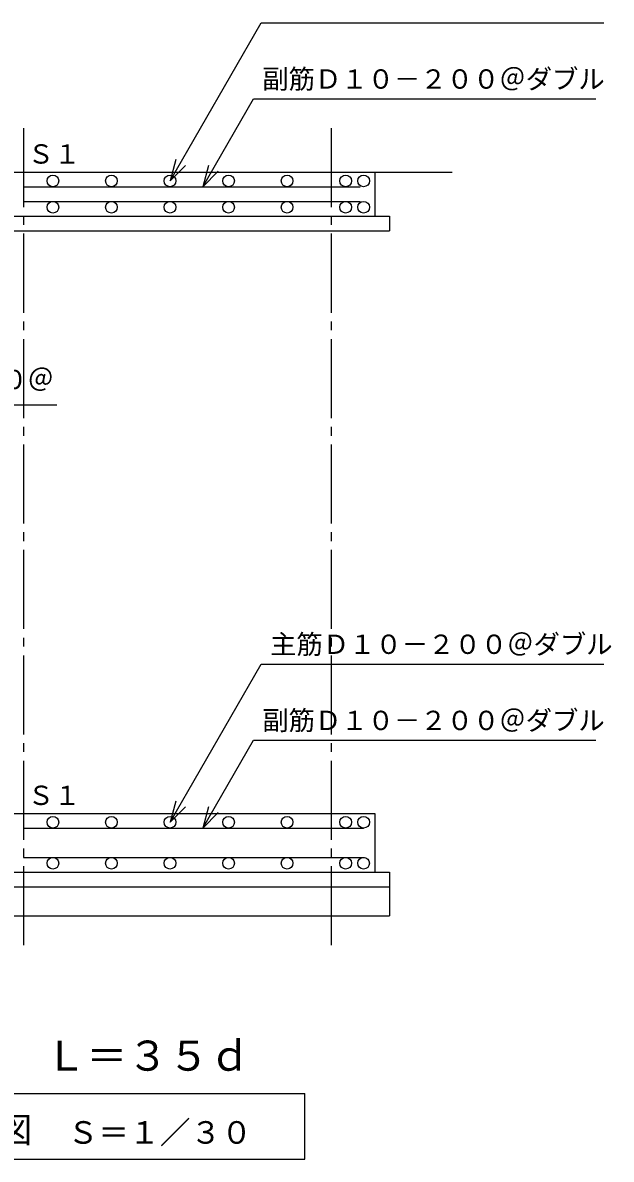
# Model space of a CAD drawing. Units: millimetres, scale not verified. Extents: x -8910 to 8910, y -6308 to 6308.
# Drawn here: x 1279 to 3290, y -1006 to 2875 of the extents above; entities that cross this region are included whole.
import ezdxf
from ezdxf.enums import TextEntityAlignment as Align

# ---------------------------------------------------------------- set-up
doc = ezdxf.new("R2010")
doc.units = ezdxf.units.MM
doc.header["$LTSCALE"] = 30
doc.linetypes.add('CHAIN2', pattern=[12, 9, -1, 1, -1])
for name, color, linetype, lineweight in [('0-0_製作', 5, 'Continuous', 25), ('0-E_08', 2, 'Continuous', 25), ('1-3_00クル-フ-0躯体', 5, 'Continuous', 25)]:
    doc.layers.add(name, color=color, linetype=linetype, lineweight=lineweight)
doc.styles.add('ＭＳ ゴシック', font='')
doc.styles.get('ＭＳ ゴシック').set_extended_font_data('MS Gothic')

msp = doc.modelspace()

# ---------------------------------------------------------------- linework, layer by layer
at = {"layer": '0-0_製作', "color": 2}
for p, q in [((1782.66, 2334.88), (2094.43, 2874.88)), ((2094.43, 2874.88), (3264.43, 2874.88)), ((1894.57, 2314.88), (2067.77, 2614.88)), ((2067.77, 2614.88), (3237.77, 2614.88)), ((-228.83, 2364.88), (2746.55, 2364.88)), ((2482.66, 2364.88), (2482.66, 2214.88)), ((332.66, 2214.88), (2532.66, 2214.88)), ((2532.66, 2214.88), (2532.66, 2164.88)), ((332.66, 2164.88), (2532.66, 2164.88)), ((371.23, 1570.15), (1396.41, 1570.15)), ((1782.66, 144.91), (2094.43, 684.91)), ((2094.43, 684.91), (3264.43, 684.91)), ((1894.57, 124.91), (2067.78, 424.91)), ((2067.78, 424.91), (3237.78, 424.91)), ((332.66, 174.9), (2482.66, 174.9)), ((2482.66, 174.9), (2482.66, -25.1)), ((32.66, -25.1), (2532.66, -25.1)), ((2532.66, -25.1), (2532.66, -175.1)), ((32.66, -175.1), (2532.66, -175.1))]:
    msp.add_line(p, q, dxfattribs=at)
at = {"layer": '0-0_製作', "color": 2, "linetype": 'CHAIN2'}
for p, q in [((1282.66, 2514.88), (1282.66, -291.11)), ((2332.66, 2514.88), (2332.66, -291.11))]:
    msp.add_line(p, q, dxfattribs=at)
at = {"layer": '0-0_製作', "color": 3}
for p, q in [((1282.66, 2314.88), (2432.78, 2314.88)), ((1282.66, 2264.88), (2432.66, 2264.88)), ((1282.66, 124.91), (2443.99, 124.91)), ((1282.66, 24.9), (2446.57, 24.9)), ((322.66, -780.79), (2242.66, -780.79)), ((2242.66, -1005.79), (2242.66, -780.79)), ((322.66, -1005.79), (2242.66, -1005.79))]:
    msp.add_line(p, q, dxfattribs=at)
at = {"layer": '0-0_製作', "color": 2}
for points in [[(1802.07, 2407.32), (1782.66, 2334.88), (1835.69, 2387.91)], [(1913.98, 2387.32), (1894.57, 2314.88), (1947.6, 2367.91)], [(1802.07, 217.35), (1782.66, 144.91), (1835.7, 197.94)], [(1913.98, 197.35), (1894.57, 124.91), (1947.6, 177.94)]]:
    msp.add_lwpolyline(points, dxfattribs=at)
at = {"layer": '0-0_製作', "color": 3}
for centre in [(1382.66, 2334.88), (1582.66, 2334.88), (1782.66, 2334.88), (1982.66, 2334.88), (2182.66, 2334.88), (2382.66, 2334.88), (2443.99, 2334.88), (1382.66, 2244.88), (1582.66, 2244.88), (1782.66, 2244.88), (1982.66, 2244.88), (2182.66, 2244.88), (2382.66, 2244.88), (2443.99, 2244.88), (1382.66, 144.91), (1582.66, 144.91), (1782.66, 144.91), (1982.66, 144.91), (2182.66, 144.91), (2382.66, 144.91), (2443.99, 144.91), (1382.55, 4.9), (1582.55, 4.9), (1782.55, 4.9), (1982.55, 4.9), (2182.55, 4.9), (2382.55, 4.9), (2443.88, 4.9)]:
    msp.add_circle(centre, 20, dxfattribs=at)
at = {"layer": '0-E_08'}
msp.add_line((32.66, -75.1), (2532.66, -75.1), dxfattribs=at)

# ---------------------------------------------------------------- texts
at = {"layer": '0-0_製作', "color": 4, "style": 'ＭＳ ゴシック'}
for s, height, p in [('副筋Ｄ１０－２００＠ダブル', 65.98, (2097.77, 2629.88)), ('Ｓ１', 65.98, (1296.37, 2374.05)), ('帯筋\u3000Ｄ１０－１００＠', 65.98, (395.83, 1603.9)), ('主筋Ｄ１０－２００＠ダブル', 65.98, (2124.43, 699.9)), ('副筋Ｄ１０－２００＠ダブル', 65.98, (2097.78, 439.9)), ('Ｓ１', 65.98, (1296.37, 184.08)), ('Ｂ-Ｂ断面配筋図', 87.98, (412.66, -975.79)), ('Ｓ＝１／３０', 76.98, (1432.66, -975.79))]:
    msp.add_text(s, height=height, dxfattribs=at).set_placement(p, align=Align.BOTTOM_LEFT)
at = {"layer": '1-3_00クル-フ-0躯体', "color": 4, "style": 'ＭＳ ゴシック'}
msp.add_text('Ｌ＝３５ｄ', height=102.7, dxfattribs=at).set_placement((1356.54, -734.23), align=Align.BOTTOM_LEFT)

doc.saveas('drawing.dxf')
